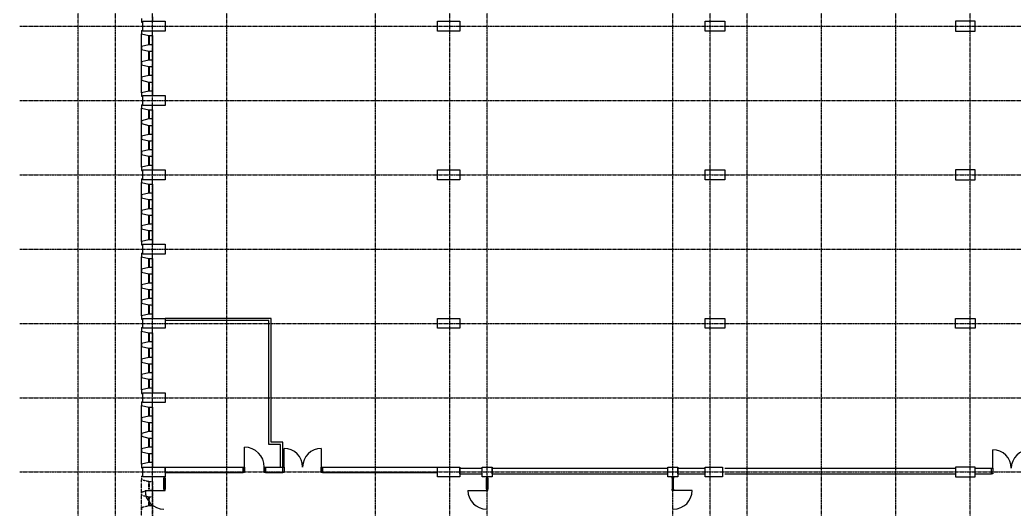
# Model space of a CAD drawing. Header units: millimetres. Extents: x -58291 to 85267, y -25390 to 67826.
# Drawn here: x -52891 to -12762, y 11276 to 31031 of the extents above; entities that cross this region are included whole.
import ezdxf

# ---------------------------------------------------------------- set-up
doc = ezdxf.new("R2010")
doc.units = ezdxf.units.MM
doc.linetypes.add('PCENTRE', pattern=[50.8, 31.75, -6.35, 6.35, -6.35])
doc.linetypes.add('PPHANTOM', pattern=[63.5, 31.75, -6.35, 6.35, -6.35, 6.35, -6.35])
for name, color, linetype in [('Boundaries_and_building_grids', 140, 'Continuous'), ('BRICK_WALLS_P4', 1, 'Continuous'), ('COLUMNS_P5', 3, 'Continuous'), ('DR', 8, 'Continuous'), ('WA', 6, 'Continuous'), ('WA_EXT', 7, 'Continuous'), ('WN', 4, 'Continuous')]:
    doc.layers.add(name, color=color, linetype=linetype)

msp = doc.modelspace()

# ---------------------------------------------------------------- linework, layer by layer
at = {"layer": 'Boundaries_and_building_grids', "color": 140, "linetype": 'PCENTRE', "lineweight": -3}
for p, q in [((-50533, -17978), (-50533, 67826)), ((-49033, -17978), (-49033, 67826)), ((-47533, -17978), (-47533, 67826)), ((-44533, -17978), (-44533, 67826)), ((-38533, -17978), (-38533, 67826)), ((-35533, -17978), (-35533, 67826)), ((-34033, -17978), (-34033, 67826)), ((-26533, -17978), (-26533, 67826)), ((-25033, -17978), (-25033, 67826)), ((-23533, -17978), (-23533, 67826)), ((-20533, -17978), (-20533, 67826)), ((-17533, -17978), (-17533, 67826)), ((-14533, -17978), (-14533, 67826)), ((-52891, 30776), (50767, 30776)), ((-52891, 27776), (50767, 27776)), ((-52891, 24776), (50767, 24776)), ((-52891, 21776), (50767, 21776)), ((-52891, 18776), (50767, 18776)), ((-52891, 15776), (50767, 15776)), ((-52891, 12776), (50767, 12776))]:
    msp.add_line(p, q, dxfattribs=at)
at = {"layer": 'BRICK_WALLS_P4', "linetype": 'Continuous'}
for p, q in [((-47033, 12976), (-43875, 12976)), ((-47033, 12756), (-47033, 12976)), ((-43875, 12976), (-43875, 12756)), ((-42975, 12976), (-42278, 12976)), ((-42975, 12756), (-42975, 12976)), ((-42278, 12756), (-42278, 12976)), ((-40678, 12976), (-36033, 12976)), ((-40678, 12756), (-40678, 12976)), ((-36033, 12756), (-36033, 12976)), ((-35133, 12706), (-35133, 12926)), ((-35133, 12926), (-34233, 12926)), ((-34233, 12706), (-34233, 12926)), ((-33833, 12706), (-33833, 12926)), ((-33833, 12926), (-26733, 12926)), ((-26733, 12706), (-26733, 12926)), ((-26333, 12706), (-26333, 12926)), ((-26333, 12926), (-25233, 12926)), ((-24433, 12926), (-15133, 12926)), ((-14333, 12926), (-13676, 12926)), ((-13676, 12706), (-13676, 12926)), ((-47033, 12756), (-43875, 12756)), ((-42975, 12756), (-42278, 12756)), ((-40678, 12756), (-36033, 12756)), ((-35133, 12706), (-34233, 12706)), ((-33833, 12706), (-26733, 12706)), ((-26333, 12706), (-25233, 12706)), ((-24433, 12706), (-15133, 12706)), ((-14333, 12706), (-13676, 12706))]:
    msp.add_line(p, q, dxfattribs=at)
at = {"layer": 'COLUMNS_P5', "linetype": 'Continuous'}
for points in [[(-47933, 30576), (-47933, 30976), (-47033, 30976), (-47033, 30576), (-47933, 30576)], [(-35133, 30976), (-35133, 30576), (-36033, 30576), (-36033, 30976), (-35133, 30976)], [(-47933, 27576), (-47933, 27976), (-47033, 27976), (-47033, 27576), (-47933, 27576)], [(-47933, 24576), (-47933, 24976), (-47033, 24976), (-47033, 24576), (-47933, 24576)], [(-35133, 24976), (-35133, 24576), (-36033, 24576), (-36033, 24976), (-35133, 24976)], [(-47933, 21576), (-47933, 21976), (-47033, 21976), (-47033, 21576), (-47933, 21576)], [(-47933, 18576), (-47933, 18976), (-47033, 18976), (-47033, 18576), (-47933, 18576)], [(-35133, 18976), (-35133, 18576), (-36033, 18576), (-36033, 18976), (-35133, 18976)], [(-47933, 15576), (-47933, 15976), (-47033, 15976), (-47033, 15576), (-47933, 15576)], [(-47933, 12576), (-47933, 12976), (-47033, 12976), (-47033, 12576), (-47933, 12576)], [(-35133, 12976), (-35133, 12576), (-36033, 12576), (-36033, 12976), (-35133, 12976)], [(-33833, 12576), (-34233, 12576), (-34233, 12976), (-33833, 12976), (-33833, 12576)], [(-26333, 12576), (-26733, 12576), (-26733, 12976), (-26333, 12976), (-26333, 12576)]]:
    msp.add_lwpolyline(points, dxfattribs=at)
at = {"layer": 'COLUMNS_P5', "linetype": 'Continuous', "lineweight": -3}
for points in [[(-24433, 30576), (-25233, 30576), (-25233, 30976), (-24433, 30976)], [(-15133, 30576), (-14333, 30576), (-14333, 30976), (-15133, 30976)], [(-25233, 24976), (-24433, 24976), (-24433, 24576), (-25233, 24576)], [(-14333, 24976), (-15133, 24976), (-15133, 24576), (-14333, 24576)], [(-24433, 18576), (-25233, 18576), (-25233, 18976), (-24433, 18976)], [(-15133, 18576), (-15133, 18976), (-14333, 18976), (-14333, 18576)], [(-24533, 12976), (-24533, 12576), (-25233, 12576), (-25233, 12976)], [(-15133, 12576), (-14333, 12576), (-14333, 12976), (-15133, 12976)]]:
    msp.add_lwpolyline(points, close=True, dxfattribs=at)
at = {"layer": 'DR', "linetype": 'Continuous'}
for p, q in [((-43825, 12976), (-43825, 13776)), ((-42228, 12976), (-42228, 13726)), ((-40728, 13726), (-40728, 12976)), ((-13626, 12926), (-13626, 13676)), ((-47833, 12026), (-47083, 12026)), ((-34808, 12026), (-34058, 12026)), ((-25758, 12026), (-26508, 12026))]:
    msp.add_line(p, q, dxfattribs=at)
for points in [[(-43875, 12976), (-43825, 12976), (-43825, 12756), (-43875, 12756), (-43875, 12976)], [(-43025, 12976), (-42975, 12976), (-42975, 12756), (-43025, 12756), (-43025, 12976)], [(-42228, 12976), (-42228, 12756), (-42278, 12756), (-42278, 12976), (-42228, 12976)], [(-40678, 12976), (-40678, 12756), (-40728, 12756), (-40728, 12976), (-40678, 12976)], [(-13626, 12926), (-13626, 12706), (-13676, 12706), (-13676, 12926), (-13626, 12926)], [(-47033, 12526), (-47033, 12576), (-47083, 12576), (-47083, 12526), (-47033, 12526)], [(-34008, 12526), (-34008, 12576), (-34058, 12576), (-34058, 12526), (-34008, 12526)], [(-26558, 12526), (-26558, 12576), (-26508, 12576), (-26508, 12526), (-26558, 12526)], [(-47033, 12026), (-47033, 12076), (-47083, 12076), (-47083, 12026), (-47033, 12026)], [(-34008, 12026), (-34008, 12076), (-34058, 12076), (-34058, 12026), (-34008, 12026)], [(-26558, 12026), (-26558, 12076), (-26508, 12076), (-26508, 12026), (-26558, 12026)]]:
    msp.add_lwpolyline(points, dxfattribs=at)
for centre, radius, start, end in [((-43825, 12976), 800, 0, 90), ((-42228, 12976), 750, 0, 90), ((-40728, 12976), 750, 90, 180), ((-13626, 12926), 750, 0, 90), ((-12126, 12926), 750, 90, 180), ((-47083, 12026), 750, 180, 270), ((-34058, 12026), 750, 180, 270), ((-26508, 12026), 750, 270, 0)]:
    msp.add_arc(centre, radius, start, end, dxfattribs=at)
at = {"layer": 'WA', "linetype": 'Continuous'}
for p, q in [((-42748, 18976), (-47033, 18976)), ((-42838, 18886), (-47033, 18886)), ((-42838, 13886), (-42838, 18886)), ((-42748, 13976), (-42748, 18976)), ((-42368, 13886), (-42838, 13886)), ((-42278, 13976), (-42748, 13976)), ((-42368, 12976), (-42368, 13886)), ((-42278, 12976), (-42278, 13976)), ((-42368, 12976), (-42278, 12976))]:
    msp.add_line(p, q, dxfattribs=at)
at = {"layer": 'WA_EXT', "linetype": 'Continuous'}
for p, q in [((-47983, 31086), (-47983, 30944)), ((-47983, 30944), (-47933, 30944)), ((-47933, 30944), (-47933, 30976)), ((-47933, 30976), (-47533, 30976)), ((-47533, 31154), (-47533, 30976)), ((-47983, 30607), (-47933, 30607)), ((-47983, 30607), (-47983, 30465)), ((-47533, 30397), (-47533, 30576)), ((-47983, 30465), (-47683, 30397)), ((-47683, 30397), (-47533, 30397)), ((-47683, 30029), (-47983, 29961)), ((-47983, 29961), (-47983, 29840)), ((-47983, 29840), (-47683, 29772)), ((-47533, 30029), (-47683, 30029)), ((-47683, 29772), (-47533, 29772)), ((-47683, 29404), (-47983, 29336)), ((-47983, 29336), (-47983, 29215)), ((-47533, 29404), (-47683, 29404)), ((-47983, 29215), (-47683, 29147)), ((-47683, 29147), (-47533, 29147)), ((-47683, 28779), (-47983, 28711)), ((-47983, 28711), (-47983, 28590)), ((-47983, 28590), (-47683, 28522)), ((-47533, 28779), (-47683, 28779)), ((-47683, 28522), (-47533, 28522)), ((-47683, 28154), (-47983, 28086)), ((-47533, 28154), (-47683, 28154)), ((-47533, 28154), (-47533, 27976)), ((-47983, 28086), (-47983, 27944)), ((-47983, 27944), (-47933, 27944)), ((-47933, 27944), (-47933, 27976)), ((-47933, 27976), (-47533, 27976)), ((-47983, 27607), (-47933, 27607)), ((-47983, 27607), (-47983, 27465)), ((-47983, 27465), (-47683, 27397)), ((-47683, 27397), (-47533, 27397)), ((-47533, 27397), (-47533, 27576)), ((-47683, 27029), (-47983, 26961)), ((-47983, 26961), (-47983, 26840)), ((-47533, 27029), (-47683, 27029)), ((-47983, 26840), (-47683, 26772)), ((-47683, 26772), (-47533, 26772)), ((-47683, 26404), (-47983, 26336)), ((-47983, 26336), (-47983, 26215)), ((-47983, 26215), (-47683, 26147)), ((-47533, 26404), (-47683, 26404)), ((-47683, 26147), (-47533, 26147)), ((-47683, 25779), (-47983, 25711)), ((-47983, 25711), (-47983, 25590)), ((-47533, 25779), (-47683, 25779)), ((-47983, 25590), (-47683, 25522)), ((-47683, 25522), (-47533, 25522)), ((-47683, 25154), (-47983, 25086)), ((-47983, 25086), (-47983, 24944)), ((-47983, 24944), (-47933, 24944)), ((-47933, 24944), (-47933, 24976)), ((-47933, 24976), (-47533, 24976)), ((-47533, 25154), (-47683, 25154)), ((-47533, 25154), (-47533, 24976)), ((-47983, 24607), (-47933, 24607)), ((-47983, 24607), (-47983, 24465)), ((-47533, 24397), (-47533, 24576)), ((-47983, 24465), (-47683, 24397)), ((-47683, 24397), (-47533, 24397)), ((-47683, 24029), (-47983, 23961)), ((-47983, 23961), (-47983, 23840)), ((-47983, 23840), (-47683, 23772)), ((-47533, 24029), (-47683, 24029)), ((-47683, 23772), (-47533, 23772)), ((-47683, 23404), (-47983, 23336)), ((-47983, 23336), (-47983, 23215)), ((-47533, 23404), (-47683, 23404)), ((-47983, 23215), (-47683, 23147)), ((-47683, 23147), (-47533, 23147)), ((-47683, 22779), (-47983, 22711)), ((-47983, 22711), (-47983, 22590)), ((-47983, 22590), (-47683, 22522)), ((-47533, 22779), (-47683, 22779)), ((-47683, 22522), (-47533, 22522)), ((-47683, 22154), (-47983, 22086)), ((-47983, 22086), (-47983, 21944)), ((-47533, 22154), (-47683, 22154)), ((-47533, 22154), (-47533, 21976)), ((-47983, 21944), (-47933, 21944)), ((-47933, 21944), (-47933, 21976)), ((-47933, 21976), (-47533, 21976)), ((-47983, 21607), (-47933, 21607)), ((-47983, 21607), (-47983, 21465)), ((-47983, 21465), (-47683, 21397)), ((-47683, 21397), (-47533, 21397)), ((-47533, 21397), (-47533, 21576)), ((-47683, 21029), (-47983, 20961)), ((-47983, 20961), (-47983, 20840)), ((-47533, 21029), (-47683, 21029)), ((-47983, 20840), (-47683, 20772)), ((-47683, 20772), (-47533, 20772)), ((-47683, 20404), (-47983, 20336)), ((-47983, 20336), (-47983, 20215)), ((-47983, 20215), (-47683, 20147)), ((-47533, 20404), (-47683, 20404)), ((-47683, 20147), (-47533, 20147)), ((-47683, 19779), (-47983, 19711)), ((-47983, 19711), (-47983, 19590)), ((-47533, 19779), (-47683, 19779)), ((-47983, 19590), (-47683, 19522)), ((-47683, 19522), (-47533, 19522)), ((-47683, 19154), (-47983, 19086)), ((-47983, 19086), (-47983, 18944)), ((-47983, 18944), (-47933, 18944)), ((-47933, 18944), (-47933, 18976)), ((-47933, 18976), (-47533, 18976)), ((-47533, 19154), (-47683, 19154)), ((-47533, 19154), (-47533, 18976)), ((-47983, 18607), (-47933, 18607)), ((-47983, 18607), (-47983, 18465)), ((-47983, 18465), (-47683, 18397)), ((-47533, 18397), (-47533, 18576)), ((-47683, 18397), (-47533, 18397)), ((-47683, 18029), (-47983, 17961)), ((-47983, 17961), (-47983, 17840)), ((-47983, 17840), (-47683, 17772)), ((-47533, 18029), (-47683, 18029)), ((-47683, 17772), (-47533, 17772)), ((-47683, 17404), (-47983, 17336)), ((-47983, 17336), (-47983, 17215)), ((-47533, 17404), (-47683, 17404)), ((-47983, 17215), (-47683, 17147)), ((-47683, 17147), (-47533, 17147)), ((-47683, 16779), (-47983, 16711)), ((-47983, 16711), (-47983, 16590)), ((-47983, 16590), (-47683, 16522)), ((-47533, 16779), (-47683, 16779)), ((-47683, 16522), (-47533, 16522)), ((-47683, 16154), (-47983, 16086)), ((-47983, 16086), (-47983, 15944)), ((-47533, 16154), (-47683, 16154)), ((-47533, 16154), (-47533, 15976)), ((-47983, 15944), (-47933, 15944)), ((-47933, 15944), (-47933, 15976)), ((-47933, 15976), (-47533, 15976)), ((-47983, 15607), (-47933, 15607)), ((-47983, 15607), (-47983, 15465)), ((-47983, 15465), (-47683, 15397)), ((-47683, 15397), (-47533, 15397)), ((-47533, 15397), (-47533, 15576)), ((-47683, 15029), (-47983, 14961)), ((-47983, 14961), (-47983, 14840)), ((-47533, 15029), (-47683, 15029)), ((-47983, 14840), (-47683, 14772)), ((-47683, 14772), (-47533, 14772)), ((-47683, 14404), (-47983, 14336)), ((-47983, 14336), (-47983, 14215)), ((-47983, 14215), (-47683, 14147)), ((-47533, 14404), (-47683, 14404)), ((-47683, 14147), (-47533, 14147)), ((-47683, 13779), (-47983, 13711)), ((-47983, 13711), (-47983, 13590)), ((-47533, 13779), (-47683, 13779)), ((-47983, 13590), (-47683, 13522)), ((-47683, 13522), (-47533, 13522)), ((-47683, 13154), (-47983, 13086)), ((-47983, 13086), (-47983, 12944)), ((-47983, 12944), (-47933, 12944)), ((-47933, 12944), (-47933, 12976)), ((-47933, 12976), (-47533, 12976)), ((-47533, 13154), (-47683, 13154)), ((-47533, 13154), (-47533, 12976))]:
    msp.add_line(p, q, dxfattribs=at)
at = {"layer": 'WA_EXT', "linetype": 'PPHANTOM'}
for p, q in [((-47983, 12607), (-47933, 12607)), ((-47983, 12607), (-47983, 12465)), ((-47983, 12465), (-47683, 12397)), ((-47533, 12397), (-47533, 12576)), ((-47683, 12397), (-47533, 12397)), ((-47683, 12029), (-47983, 11961)), ((-47983, 11961), (-47983, 11840)), ((-47983, 11840), (-47683, 11772)), ((-47533, 12029), (-47683, 12029)), ((-47683, 11772), (-47533, 11772)), ((-47683, 11404), (-47983, 11336)), ((-47983, 11336), (-47983, 11215)), ((-47533, 11404), (-47683, 11404))]:
    msp.add_line(p, q, dxfattribs=at)
at = {"layer": 'WA_EXT', "linetype": 'Continuous'}
for points in [[(-47533, 30576), (-47933, 30576), (-47933, 30607)], [(-47533, 27576), (-47933, 27576), (-47933, 27607)], [(-47533, 24576), (-47933, 24576), (-47933, 24607)], [(-47533, 21576), (-47933, 21576), (-47933, 21607)], [(-47533, 18576), (-47933, 18576), (-47933, 18607)], [(-47533, 15576), (-47933, 15576), (-47933, 15607)]]:
    msp.add_lwpolyline(points, dxfattribs=at)
at = {"layer": 'WA_EXT', "linetype": 'PPHANTOM'}
msp.add_lwpolyline([(-47533, 12576), (-47933, 12576), (-47933, 12607)], dxfattribs=at)
at = {"layer": 'WN', "linetype": 'Continuous'}
for p, q in [((-47983, 28086), (-47983, 30465)), ((-47683, 30029), (-47683, 30397)), ((-47663, 30029), (-47663, 30397)), ((-47533, 30397), (-47533, 28154)), ((-47683, 29404), (-47683, 29772)), ((-47663, 29404), (-47663, 29772)), ((-47533, 29772), (-47533, 29404)), ((-47683, 28779), (-47683, 29147)), ((-47663, 28779), (-47663, 29147)), ((-47533, 29147), (-47533, 28779)), ((-47683, 28154), (-47683, 28522)), ((-47663, 28154), (-47663, 28522)), ((-47533, 28522), (-47533, 28154)), ((-47983, 25086), (-47983, 27465)), ((-47683, 27029), (-47683, 27397)), ((-47663, 27029), (-47663, 27397)), ((-47533, 27397), (-47533, 25154)), ((-47683, 26404), (-47683, 26772)), ((-47663, 26404), (-47663, 26772)), ((-47533, 26772), (-47533, 26404)), ((-47683, 25779), (-47683, 26147)), ((-47663, 25779), (-47663, 26147)), ((-47533, 26147), (-47533, 25779)), ((-47683, 25154), (-47683, 25522)), ((-47663, 25154), (-47663, 25522)), ((-47533, 25522), (-47533, 25154)), ((-47983, 22086), (-47983, 24465)), ((-47683, 24029), (-47683, 24397)), ((-47663, 24029), (-47663, 24397)), ((-47533, 24397), (-47533, 22154)), ((-47683, 23404), (-47683, 23772)), ((-47663, 23404), (-47663, 23772)), ((-47533, 23772), (-47533, 23404)), ((-47683, 22779), (-47683, 23147)), ((-47663, 22779), (-47663, 23147)), ((-47533, 23147), (-47533, 22779)), ((-47683, 22154), (-47683, 22522)), ((-47663, 22154), (-47663, 22522)), ((-47533, 22522), (-47533, 22154)), ((-47983, 19086), (-47983, 21465)), ((-47683, 21029), (-47683, 21397)), ((-47663, 21029), (-47663, 21397)), ((-47533, 21397), (-47533, 19154)), ((-47683, 20404), (-47683, 20772)), ((-47663, 20404), (-47663, 20772)), ((-47533, 20772), (-47533, 20404)), ((-47683, 19779), (-47683, 20147)), ((-47663, 19779), (-47663, 20147)), ((-47533, 20147), (-47533, 19779)), ((-47683, 19154), (-47683, 19522)), ((-47663, 19154), (-47663, 19522)), ((-47533, 19522), (-47533, 19154)), ((-47983, 16086), (-47983, 18465)), ((-47683, 18029), (-47683, 18397)), ((-47663, 18029), (-47663, 18397)), ((-47533, 18397), (-47533, 16154)), ((-47683, 17404), (-47683, 17772)), ((-47663, 17404), (-47663, 17772)), ((-47533, 17772), (-47533, 17404)), ((-47683, 16779), (-47683, 17147)), ((-47663, 16779), (-47663, 17147)), ((-47533, 17147), (-47533, 16779)), ((-47683, 16154), (-47683, 16522)), ((-47663, 16154), (-47663, 16522)), ((-47533, 16522), (-47533, 16154)), ((-47983, 13086), (-47983, 15465)), ((-47683, 15029), (-47683, 15397)), ((-47663, 15029), (-47663, 15397)), ((-47533, 15397), (-47533, 13154)), ((-47683, 14404), (-47683, 14772)), ((-47663, 14404), (-47663, 14772)), ((-47533, 14772), (-47533, 14404)), ((-47683, 13779), (-47683, 14147)), ((-47663, 13779), (-47663, 14147)), ((-47533, 14147), (-47533, 13779)), ((-47683, 13154), (-47683, 13522)), ((-47663, 13154), (-47663, 13522)), ((-47533, 13522), (-47533, 13154)), ((-47083, 12076), (-47083, 12526)), ((-47058, 12076), (-47058, 12526)), ((-47033, 12526), (-47033, 12076)), ((-34058, 12076), (-34058, 12526)), ((-34033, 12076), (-34033, 12526)), ((-34008, 12526), (-34008, 12076)), ((-26558, 12526), (-26558, 12076)), ((-26533, 12076), (-26533, 12526)), ((-26508, 12076), (-26508, 12526))]:
    msp.add_line(p, q, dxfattribs=at)
at = {"layer": 'WN', "linetype": 'PPHANTOM'}
for p, q in [((-47983, 10086), (-47983, 12465)), ((-47683, 12029), (-47683, 12397)), ((-47663, 12029), (-47663, 12397)), ((-47533, 12397), (-47533, 10154)), ((-47683, 11404), (-47683, 11772)), ((-47663, 11404), (-47663, 11772)), ((-47533, 11772), (-47533, 11404))]:
    msp.add_line(p, q, dxfattribs=at)

doc.saveas('drawing.dxf')
